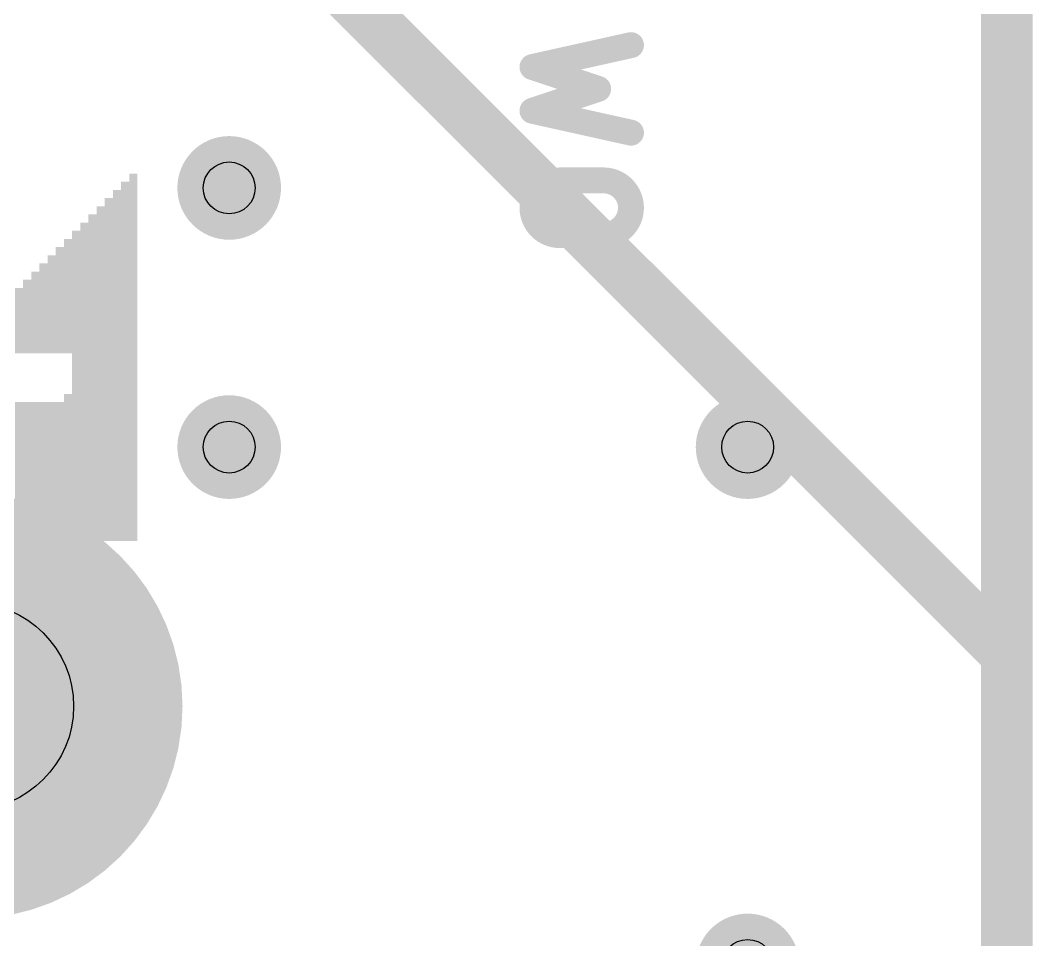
# Model space of a CAD drawing. Extents: x -28.7 to 57.9, y -15.3 to 34.1.
# Drawn here: x 23.106 to 28.067, y 2.666 to 7.172 of the extents above; entities that cross this region are included whole.
import ezdxf

# ---------------------------------------------------------------- set-up
doc = ezdxf.new("R2010")
doc.units = 0
for name, color, linetype in [('1', 12, 'CONTINUOUS'), ('16', 53, 'CONTINUOUS'), ('17', 254, 'CONTINUOUS'), ('18', 110, 'CONTINUOUS'), ('20', 53, 'CONTINUOUS'), ('21', 41, 'CONTINUOUS'), ('22', 40, 'CONTINUOUS'), ('28', 253, 'CONTINUOUS'), ('29', 253, 'CONTINUOUS'), ('30', 253, 'CONTINUOUS'), ('44', 253, 'CONTINUOUS'), ('51', 53, 'CONTINUOUS')]:
    doc.layers.add(name, color=color, linetype=linetype)

# ---------------------------------------------------------------- blocks, each defined once
blk = doc.blocks.new('RECT')
blk.add_solid([(-0.5, -0.5), (0.5, -0.5), (-0.5, 0.5), (0.5, 0.5)])
blk = doc.blocks.new('ROUNDP')
at = {"const_width": 0.5}
blk.add_lwpolyline([(0, -0.25, 1), (0, 0.25, 1), (0, -0.25)], format="xyb", dxfattribs=at)
blk = doc.blocks.new('ROUNDV')
at = {"const_width": 0.5}
blk.add_lwpolyline([(0, -0.25, 1), (0, 0.25, 1), (0, -0.25)], format="xyb", dxfattribs=at)

msp = doc.modelspace()

# ---------------------------------------------------------------- linework, layer by layer
at = {"layer": '1', "const_width": 0.254}
for points in [[(27.94, 25.4), (27.94, 0)], [(17.8308, 14.1732), (27.94, 4.064)], [(27.94, 4.064), (27.94, 0)]]:
    msp.add_lwpolyline(points, dxfattribs=at)
at = {"layer": '1', "const_width": 0.127}
for points in [[(28.0035, 4.064, 1), (27.8765, 4.064)], [(27.8951, 4.0191, 1), (27.9849, 4.1089)]]:
    msp.add_lwpolyline(points, format="xyb", dxfattribs=at)
at = {"layer": '16', "const_width": 0.254}
msp.add_lwpolyline([(27.94, 25.4), (27.94, 0)], dxfattribs=at)
at = {"layer": '20', "const_width": 0.2032}
msp.add_lwpolyline([(27.94, 0), (27.94, 25.4)], dxfattribs=at)
at = {"layer": '28', "const_width": 0.127}
for points in [[(25.6159, 6.9423), (26.0985, 7.0496)], [(25.9376, 6.8351), (25.6159, 6.9423)], [(25.6159, 6.7279), (25.9376, 6.8351)], [(26.0985, 6.6206), (25.6159, 6.7279)], [(25.7231, 6.3332), (25.6159, 6.4404)], [(25.9644, 6.3868), (25.75, 6.3868)], [(25.75, 6.1187), (25.9644, 6.1187)]]:
    msp.add_lwpolyline(points, dxfattribs=at)
at = {"layer": '28'}
for points, const_width in [([(26.1054, 7.0186, 1), (26.0916, 7.0806)], 0.0635), ([(25.6259, 6.9725, 1), (25.6059, 6.9122)], 0.0635), ([(25.609, 6.9733, 1), (25.6228, 6.9113)], 0.0635), ([(25.9477, 6.805, 1), (25.9276, 6.8652)], 0.0635), ([(25.9276, 6.805, 1), (25.9477, 6.8652)], 0.0635), ([(25.6228, 6.7588, 1), (25.609, 6.6969)], 0.0635), ([(25.6059, 6.758, 1), (25.6259, 6.6977)], 0.0635), ([(26.0916, 6.5896, 1), (26.1054, 6.6516)], 0.0635), ([(25.6384, 6.4628, 1), (25.5934, 6.4179)], 0.0635), ([(25.75, 6.3868, 1), (25.75, 6.1187)], 0.127), ([(25.75, 6.4185, 1), (25.75, 6.355)], 0.0635), ([(25.75, 6.355, 1), (25.75, 6.4185)], 0.0635), ([(25.9644, 6.1187, 1), (25.9644, 6.3868)], 0.127), ([(25.9644, 6.4185, 1), (25.9644, 6.355)], 0.0635), ([(25.9644, 6.355, 1), (25.9644, 6.4185)], 0.0635), ([(25.7007, 6.3107, 1), (25.7456, 6.3556)], 0.0635), ([(25.75, 6.1504, 1), (25.75, 6.0869)], 0.0635), ([(25.75, 6.0869, 1), (25.75, 6.1504)], 0.0635), ([(25.9644, 6.1504, 1), (25.9644, 6.0869)], 0.0635), ([(25.9644, 6.0869, 1), (25.9644, 6.1504)], 0.0635)]:
    msp.add_lwpolyline(points, format="xyb", dxfattribs=dict(at, const_width=const_width))
at = {"layer": '44'}
for centre, radius in [((24.13, 6.35), 0.127), ((24.13, 5.08), 0.127), ((26.67, 5.08), 0.127), ((22.86, 3.81), 0.508), ((26.67, 2.54), 0.127)]:
    msp.add_circle(centre, radius, dxfattribs=at)

# ---------------------------------------------------------------- block references
at = {"layer": '17', "xscale": 1.8796, "yscale": 1.8796, "rotation": 90}
msp.add_blockref('ROUNDP', (22.86, 3.81), dxfattribs=at)
msp.add_blockref('ROUNDP', (22.86, 3.81), dxfattribs=at)
at = {"layer": '18', "xscale": 0.508, "yscale": 0.508}
for p in [(24.13, 6.35), (24.13, 6.35), (24.13, 5.08), (24.13, 5.08), (26.67, 5.08), (26.67, 5.08), (26.67, 2.54), (26.67, 2.54)]:
    msp.add_blockref('ROUNDV', p, dxfattribs=at)
at = {"layer": '21', "yscale": 0.04, "rotation": 90}
for p, xscale in [((23.66, 5.5202), 1.8), ((23.62, 5.5002), 1.76), ((23.54, 5.4602), 1.68), ((23.58, 5.4802), 1.72), ((23.5, 5.4402), 1.64), ((23.46, 5.4202), 1.6), ((23.42, 5.4002), 1.56), ((23.38, 5.8402), 0.6), ((23.3, 5.8002), 0.52), ((23.34, 5.8202), 0.56), ((23.26, 5.7802), 0.48), ((23.22, 5.7602), 0.44), ((23.18, 5.7402), 0.4), ((23.1, 5.7002), 0.32), ((23.14, 5.7202), 0.36), ((23.38, 4.9802), 0.72), ((23.1, 4.9602), 0.68), ((23.14, 4.9602), 0.68), ((23.18, 4.9602), 0.68), ((23.22, 4.9602), 0.68), ((23.26, 4.9602), 0.68), ((23.3, 4.9602), 0.68), ((23.34, 4.9602), 0.68)]:
    msp.add_blockref('RECT', p, dxfattribs=dict(at, xscale=xscale))
at = {"layer": '22', "yscale": 0.04, "rotation": 90}
for p, xscale in [((23.66, 5.5202), 1.8), ((23.62, 5.5002), 1.76), ((23.54, 5.4602), 1.68), ((23.58, 5.4802), 1.72), ((23.5, 5.4402), 1.64), ((23.46, 5.4202), 1.6), ((23.42, 5.4002), 1.56), ((23.38, 5.3802), 1.52), ((23.3, 5.8002), 0.52), ((23.34, 5.8202), 0.56), ((23.26, 5.7802), 0.48), ((23.22, 5.7602), 0.44), ((23.18, 5.7402), 0.4), ((23.1, 5.7002), 0.32), ((23.14, 5.7202), 0.36), ((23.34, 4.9802), 0.72), ((23.26, 4.9402), 0.64), ((23.3, 4.9602), 0.68), ((23.22, 4.9202), 0.6), ((23.18, 4.9002), 0.56), ((23.14, 4.8802), 0.52), ((23.1, 4.8602), 0.48)]:
    msp.add_blockref('RECT', p, dxfattribs=dict(at, xscale=xscale))
at = {"layer": '29', "xscale": 2.0828, "yscale": 2.0828, "rotation": 90}
msp.add_blockref('ROUNDP', (22.86, 3.81), dxfattribs=at)
at = {"layer": '30', "xscale": 2.0828, "yscale": 2.0828, "rotation": 90}
msp.add_blockref('ROUNDP', (22.86, 3.81), dxfattribs=at)
at = {"layer": '51', "xscale": 0.508, "yscale": 0.508}
msp.add_blockref('RECT', (22.86, 3.81), dxfattribs=at)

doc.saveas('drawing.dxf')
